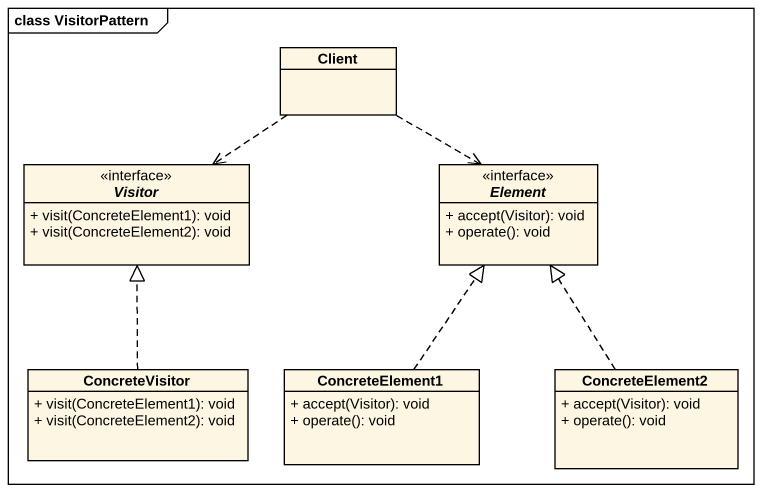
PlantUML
@startuml
mainframe class VisitorPattern
hide circle
hide empty members
skinparam classAttributeIconSize 0
class Client
interface Visitor <<interface>> {
  + visit(ConcreteElement1): void
  + visit(ConcreteElement2): void
}
interface Element <<interface>> {
  + accept(Visitor): void
  + operate(): void
}
class ConcreteVisitor {
  + visit(ConcreteElement1): void
  + visit(ConcreteElement2): void
}
class ConcreteElement1 {
  + accept(Visitor): void
  + operate(): void
}
class ConcreteElement2 {
  + accept(Visitor): void
  + operate(): void
}
Client ..> Visitor
Client ..> Element
ConcreteVisitor .up.|> Visitor
ConcreteElement1 .up.|> Element
ConcreteElement2 .up.|> Element
@enduml
